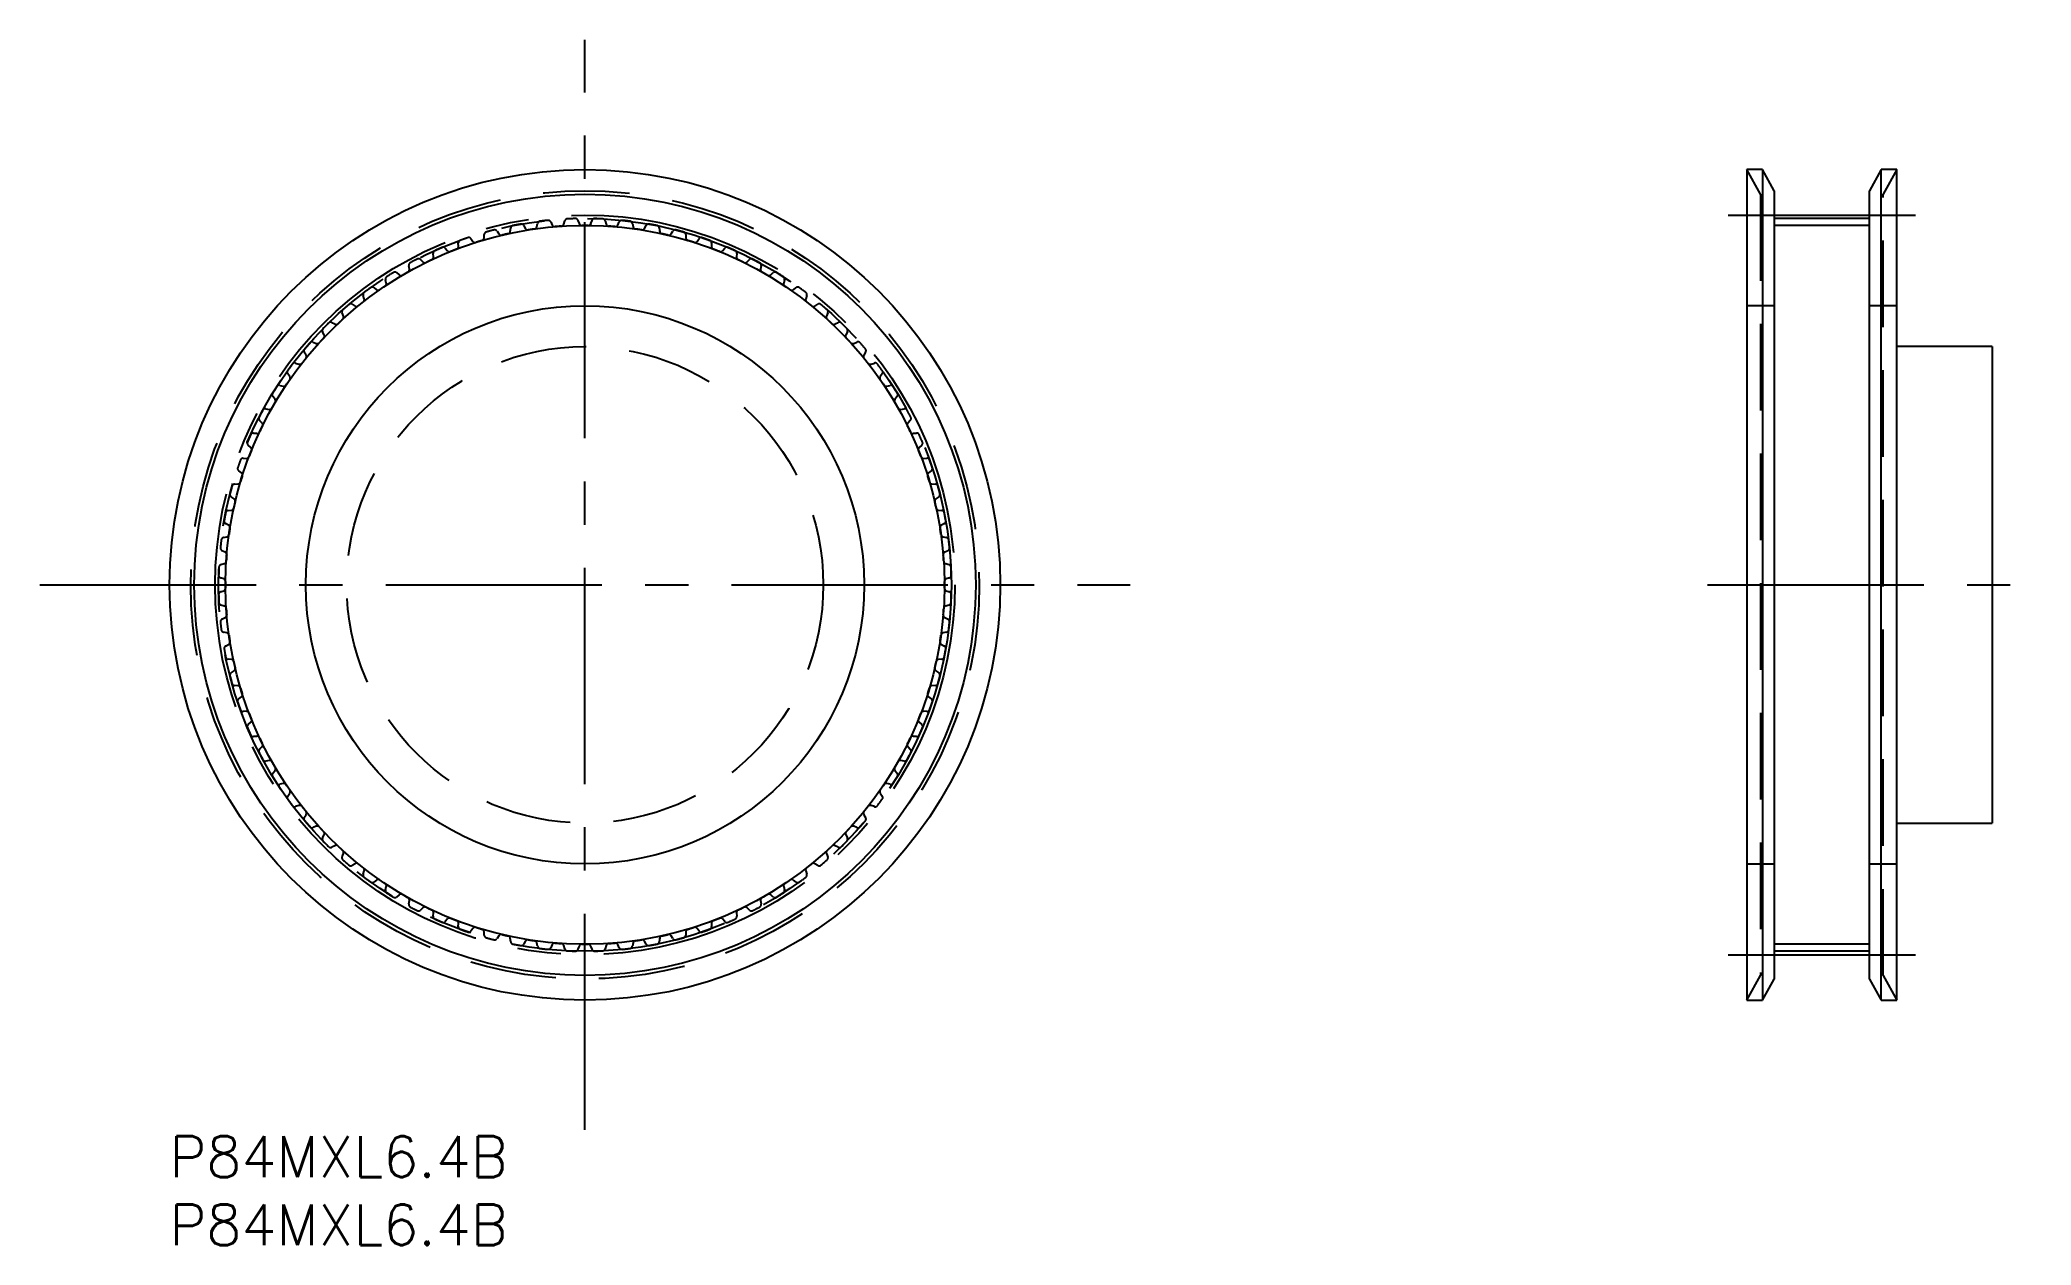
# Model space of a CAD drawing. Extents: x -10 to 137, y -8 to 81.
import ezdxf

# ---------------------------------------------------------------- set-up
doc = ezdxf.new("R2010")
doc.units = 0
doc.header["$LTSCALE"] = 0.5
for name, pattern in [('CENTER', [50.8, 31.75, -6.35, 6.35, -6.35]), ('DASHED', [19.05, 12.7, -6.35]), ('PHANTOM', [63.5, 31.75, -6.35, 6.35, -6.35, 6.35, -6.35])]:
    doc.linetypes.add(name, pattern=pattern)
for name, color, linetype in [('MSM_CENTER', 1, 'CENTER'), ('MSM_CONTINUOUS', 7, 'CONTINUOUS'), ('MSM_DASHED', 4, 'DASHED'), ('MSM_IMAGINARY', 6, 'PHANTOM'), ('MSM_NARROW', 5, 'CONTINUOUS'), ('MSM_PART_NUMBER', 7, 'CONTINUOUS')]:
    doc.layers.add(name, color=color, linetype=linetype)
doc.styles.get("Standard").update_dxf_attribs({"font": 'txt.shx', "height": 3, "bigfont": 'bigfont.shx'})

msp = doc.modelspace()

# ---------------------------------------------------------------- linework, layer by layer
at = {"layer": 'MSM_CENTER'}
for p, q in [((30.5, 0.47), (30.5, 80.53)), ((114.44, 67.66), (128.19, 67.66)), ((-9.53, 40.5), (70.53, 40.5)), ((112.94, 40.5), (136.7, 40.5)), ((114.44, 13.33), (128.19, 13.33))]:
    msp.add_line(p, q, dxfattribs=at)
msp.add_circle((30.5, 40.5), 27.16, dxfattribs=at)
at = {"layer": 'MSM_CONTINUOUS'}
for p, q in [((116.96, 71), (115.82, 71)), ((115.82, 71), (115.82, 10)), ((117.82, 69.45), (116.96, 71)), ((116.96, 71), (116.96, 10)), ((125.67, 71), (124.82, 69.45)), ((126.82, 71), (125.67, 71)), ((125.67, 10), (125.67, 71)), ((126.82, 10), (126.82, 71)), ((117.82, 69.45), (117.82, 11.55)), ((124.82, 11.55), (124.82, 69.45)), ((124.82, 67.41), (117.82, 67.41)), ((133.82, 58), (126.82, 58)), ((133.82, 58), (133.82, 23)), ((126.82, 23), (133.82, 23)), ((124.82, 13.59), (117.82, 13.59)), ((116.96, 10), (117.82, 11.55)), ((124.82, 11.55), (125.67, 10)), ((115.82, 10), (116.96, 10)), ((125.67, 10), (126.82, 10))]:
    msp.add_line(p, q, dxfattribs=at)
for radius in [30.5, 28.69, 20.5]:
    msp.add_circle((30.5, 40.5), radius, dxfattribs=at)
at = {"layer": 'MSM_DASHED'}
for p, q in [((116.82, 69.19), (115.82, 71)), ((126.82, 71), (125.82, 69.19)), ((116.82, 69.19), (116.82, 11.81)), ((125.82, 11.81), (125.82, 69.19)), ((29.98, 67.27), (30.07, 67.03)), ((30.93, 67.03), (31.02, 67.27)), ((22.12, 65.93), (22.27, 65.73)), ((23.09, 65.98), (23.1, 66.23)), ((24.04, 66.48), (24.18, 66.27)), ((25.01, 66.46), (25.05, 66.71)), ((26, 66.89), (26.12, 66.67)), ((26.97, 66.8), (27.02, 67.05)), ((27.99, 67.16), (28.09, 66.92)), ((28.94, 66.99), (29.01, 67.23)), ((31.99, 67.23), (32.06, 66.99)), ((32.91, 66.92), (33.01, 67.16)), ((33.98, 67.05), (34.03, 66.8)), ((34.88, 66.67), (35, 66.89)), ((35.95, 66.71), (35.99, 66.46)), ((36.82, 66.27), (36.96, 66.48)), ((37.9, 66.23), (37.91, 65.98)), ((38.73, 65.73), (38.88, 65.93)), ((18.42, 64.39), (18.6, 64.22)), ((19.37, 64.59), (19.35, 64.84)), ((20.24, 65.23), (20.41, 65.04)), ((21.21, 65.35), (21.2, 65.61)), ((39.8, 65.61), (39.79, 65.35)), ((40.59, 65.04), (40.76, 65.23)), ((41.65, 64.84), (41.63, 64.59)), ((42.4, 64.22), (42.58, 64.39)), ((15.91, 62.66), (15.85, 62.91)), ((16.67, 63.43), (16.86, 63.26)), ((17.61, 63.69), (17.56, 63.94)), ((43.44, 63.94), (43.39, 63.69)), ((44.14, 63.26), (44.33, 63.43)), ((45.15, 62.91), (45.09, 62.66)), ((14.29, 61.51), (14.21, 61.75)), ((14.99, 62.33), (15.2, 62.18)), ((45.8, 62.18), (46.01, 62.33)), ((46.79, 61.75), (46.71, 61.51)), ((12.77, 60.24), (12.67, 60.47)), ((13.41, 61.11), (13.62, 60.98)), ((47.38, 60.98), (47.59, 61.11)), ((48.33, 60.47), (48.23, 60.24)), ((117.82, 61), (115.82, 61)), ((126.82, 61), (124.82, 61)), ((11.34, 58.86), (11.23, 59.09)), ((11.91, 59.77), (12.14, 59.66)), ((48.86, 59.66), (49.09, 59.77)), ((49.77, 59.09), (49.66, 58.86)), ((10.02, 57.38), (9.89, 57.59)), ((10.53, 58.33), (10.76, 58.23)), ((50.24, 58.23), (50.47, 58.33)), ((51.11, 57.59), (50.98, 57.38)), ((8.82, 55.8), (8.67, 56.01)), ((9.25, 56.79), (9.49, 56.71)), ((51.51, 56.71), (51.75, 56.79)), ((52.33, 56.01), (52.18, 55.8)), ((7.74, 54.14), (7.57, 54.33)), ((8.09, 55.15), (8.34, 55.09)), ((52.66, 55.09), (52.91, 55.15)), ((53.43, 54.33), (53.26, 54.14)), ((7.06, 53.44), (7.31, 53.39)), ((53.69, 53.39), (53.94, 53.44)), ((6.16, 51.65), (6.41, 51.63)), ((6.78, 52.4), (6.61, 52.58)), ((54.39, 52.58), (54.22, 52.4)), ((54.59, 51.63), (54.84, 51.65)), ((5.39, 49.8), (5.65, 49.79)), ((5.96, 50.59), (5.77, 50.76)), ((55.23, 50.76), (55.04, 50.59)), ((55.35, 49.79), (55.61, 49.8)), ((5.27, 48.73), (5.07, 48.88)), ((55.93, 48.88), (55.73, 48.73)), ((4.73, 46.82), (4.52, 46.96)), ((4.77, 47.9), (5.02, 47.91)), ((55.98, 47.91), (56.23, 47.9)), ((56.48, 46.96), (56.27, 46.82)), ((4.29, 45.95), (4.54, 45.99)), ((56.46, 45.99), (56.71, 45.95)), ((3.95, 43.98), (4.2, 44.03)), ((4.33, 44.88), (4.11, 45)), ((56.89, 45), (56.67, 44.88)), ((56.8, 44.03), (57.05, 43.98)), ((4.08, 42.91), (3.84, 43.01)), ((57.16, 43.01), (56.92, 42.91)), ((3.97, 40.93), (3.73, 41.02)), ((3.77, 41.99), (4.01, 42.06)), ((56.99, 42.06), (57.23, 41.99)), ((57.27, 41.02), (57.03, 40.93)), ((3.73, 39.98), (3.97, 40.07)), ((57.03, 40.07), (57.27, 39.98)), ((4.01, 38.94), (3.77, 39.01)), ((3.84, 37.99), (4.08, 38.09)), ((56.92, 38.09), (57.16, 37.99)), ((57.23, 39.01), (56.99, 38.94)), ((4.2, 36.97), (3.95, 37.02)), ((57.05, 37.02), (56.8, 36.97)), ((4.11, 36), (4.33, 36.12)), ((56.67, 36.12), (56.89, 36)), ((4.54, 35.01), (4.29, 35.05)), ((4.52, 34.04), (4.73, 34.18)), ((56.27, 34.18), (56.48, 34.04)), ((56.71, 35.05), (56.46, 35.01)), ((5.02, 33.09), (4.77, 33.1)), ((5.07, 32.12), (5.27, 32.27)), ((55.73, 32.27), (55.93, 32.12)), ((56.23, 33.1), (55.98, 33.09)), ((5.65, 31.21), (5.39, 31.2)), ((55.61, 31.2), (55.35, 31.21)), ((5.77, 30.24), (5.96, 30.41)), ((6.41, 29.37), (6.16, 29.35)), ((54.84, 29.35), (54.59, 29.37)), ((55.04, 30.41), (55.23, 30.24)), ((6.61, 28.42), (6.78, 28.6)), ((54.22, 28.6), (54.39, 28.42)), ((7.31, 27.61), (7.06, 27.56)), ((7.57, 26.67), (7.74, 26.86)), ((53.26, 26.86), (53.43, 26.67)), ((53.94, 27.56), (53.69, 27.61)), ((8.34, 25.91), (8.09, 25.85)), ((8.67, 24.99), (8.82, 25.2)), ((52.18, 25.2), (52.33, 24.99)), ((52.91, 25.85), (52.66, 25.91)), ((9.49, 24.29), (9.25, 24.21)), ((9.89, 23.41), (10.02, 23.62)), ((50.98, 23.62), (51.11, 23.41)), ((51.75, 24.21), (51.51, 24.29)), ((10.76, 22.77), (10.53, 22.67)), ((11.23, 21.91), (11.34, 22.14)), ((49.66, 22.14), (49.77, 21.91)), ((50.47, 22.67), (50.24, 22.77)), ((12.14, 21.34), (11.91, 21.23)), ((12.67, 20.53), (12.77, 20.76)), ((48.23, 20.76), (48.33, 20.53)), ((49.09, 21.23), (48.86, 21.34)), ((13.62, 20.02), (13.41, 19.89)), ((14.21, 19.25), (14.29, 19.49)), ((46.71, 19.49), (46.79, 19.25)), ((47.59, 19.89), (47.38, 20.02)), ((115.82, 20), (117.82, 20)), ((124.82, 20), (126.82, 20)), ((15.2, 18.82), (14.99, 18.67)), ((15.85, 18.09), (15.91, 18.34)), ((16.86, 17.74), (16.67, 17.57)), ((44.33, 17.57), (44.14, 17.74)), ((45.09, 18.34), (45.15, 18.09)), ((46.01, 18.67), (45.8, 18.82)), ((17.56, 17.06), (17.61, 17.31)), ((18.6, 16.78), (18.42, 16.61)), ((19.35, 16.16), (19.37, 16.41)), ((41.63, 16.41), (41.65, 16.16)), ((42.58, 16.61), (42.4, 16.78)), ((43.39, 17.31), (43.44, 17.06)), ((20.41, 15.96), (20.24, 15.77)), ((21.2, 15.39), (21.21, 15.65)), ((22.27, 15.27), (22.12, 15.07)), ((23.1, 14.77), (23.09, 15.02)), ((24.18, 14.73), (24.04, 14.52)), ((36.96, 14.52), (36.82, 14.73)), ((37.91, 15.02), (37.9, 14.77)), ((38.88, 15.07), (38.73, 15.27)), ((39.79, 15.65), (39.8, 15.39)), ((40.76, 15.77), (40.59, 15.96)), ((25.05, 14.29), (25.01, 14.54)), ((26.12, 14.33), (26, 14.11)), ((27.02, 13.95), (26.97, 14.2)), ((28.09, 14.08), (27.99, 13.84)), ((29.01, 13.77), (28.94, 14.01)), ((30.07, 13.97), (29.98, 13.73)), ((31.02, 13.73), (30.93, 13.97)), ((32.06, 14.01), (31.99, 13.77)), ((33.01, 13.84), (32.91, 14.08)), ((34.03, 14.2), (33.98, 13.95)), ((35, 14.11), (34.88, 14.33)), ((35.99, 14.54), (35.95, 14.29)), ((115.82, 10), (116.82, 11.81)), ((125.82, 11.81), (126.82, 10))]:
    msp.add_line(p, q, dxfattribs=at)
for radius in [28.95, 17.5]:
    msp.add_circle((30.5, 40.5), radius, dxfattribs=at)
for centre, radius, start, end in [((30.5, 40.5), 26.91, 95.7945, 97.0626), ((27.8, 67.07), 0.2, 24.2857, 95.7945), ((29.21, 67.18), 0.2, 92.7769, 164.2857), ((30.5, 40.5), 26.91, 91.5088, 92.7769), ((29.8, 67.2), 0.2, 20, 91.5088), ((31.2, 67.2), 0.2, 88.4912, 160), ((30.5, 40.5), 26.91, 87.2231, 88.4912), ((31.79, 67.18), 0.2, 15.7143, 87.2231), ((33.2, 67.07), 0.2, 84.2055, 155.7143), ((30.5, 40.5), 26.91, 82.9374, 84.2055), ((30.5, 40.5), 26.91, 108.6517, 109.9198), ((21.96, 65.81), 0.2, 37.1429, 108.6518), ((22.89, 65.99), 0.2, 286.6247, 357.1429), ((23.3, 66.22), 0.2, 105.634, 177.1429), ((30.5, 40.5), 26.91, 104.366, 105.634), ((23.87, 66.37), 0.2, 32.8571, 104.366), ((24.35, 66.38), 0.2, 212.8571, 283.3754), ((30.5, 40.5), 26.4, 102.339, 103.3753), ((24.82, 66.49), 0.2, 282.339, 352.8571), ((25.24, 66.69), 0.2, 101.3483, 172.8571), ((30.5, 40.5), 26.91, 100.0802, 101.3483), ((25.83, 66.8), 0.2, 28.5714, 100.0802), ((26.3, 66.77), 0.2, 208.5714, 279.0896), ((30.5, 40.5), 26.4, 98.0533, 99.0896), ((26.77, 66.84), 0.2, 278.0533, 348.5714), ((27.22, 67.01), 0.2, 97.0626, 168.5714), ((28.27, 67.01), 0.2, 204.2857, 274.8039), ((30.5, 40.5), 26.4, 93.7676, 94.8039), ((28.75, 67.04), 0.2, 273.7676, 344.2857), ((30.26, 67.1), 0.2, 200, 270.5182), ((30.5, 40.5), 26.4, 89.4818, 90.5182), ((30.74, 67.1), 0.2, 269.4818, 340), ((32.25, 67.04), 0.2, 195.7143, 266.2325), ((30.5, 40.5), 26.4, 85.1961, 86.2324), ((32.73, 67.01), 0.2, 265.1961, 335.7143), ((33.78, 67.01), 0.2, 11.4286, 82.9374), ((34.23, 66.84), 0.2, 191.4286, 261.9467), ((30.5, 40.5), 26.4, 80.9104, 81.9467), ((34.7, 66.77), 0.2, 260.9104, 331.4286), ((35.17, 66.8), 0.2, 79.9198, 151.4286), ((30.5, 40.5), 26.91, 78.6517, 79.9198), ((35.76, 66.69), 0.2, 7.1429, 78.6517), ((36.18, 66.49), 0.2, 187.1429, 257.661), ((30.5, 40.5), 26.4, 76.6247, 77.661), ((36.65, 66.38), 0.2, 256.6247, 327.1429), ((37.13, 66.37), 0.2, 75.634, 147.1429), ((30.5, 40.5), 26.91, 74.366, 75.634), ((37.7, 66.22), 0.2, 2.8571, 74.366), ((38.11, 65.99), 0.2, 182.8571, 253.3753), ((39.04, 65.81), 0.2, 71.3483, 142.8571), ((30.5, 40.5), 26.91, 70.0802, 71.3483), ((30.5, 40.5), 26.91, 117.2231, 118.4912), ((18.28, 64.25), 0.2, 45.7143, 117.2232), ((30.5, 40.5), 26.4, 115.1961, 116.2324), ((19.18, 64.57), 0.2, 295.1961, 5.7143), ((19.55, 64.86), 0.2, 114.2055, 185.7143), ((30.5, 40.5), 26.91, 112.9374, 114.2055), ((20.09, 65.1), 0.2, 41.4286, 112.9375), ((20.56, 65.17), 0.2, 221.4286, 291.9468), ((30.5, 40.5), 26.4, 110.9104, 111.9467), ((21.01, 65.35), 0.2, 290.9104, 1.4286), ((21.4, 65.61), 0.2, 109.9198, 181.4286), ((22.43, 65.85), 0.2, 217.1429, 287.6611), ((30.5, 40.5), 26.4, 106.6247, 107.661), ((30.5, 40.5), 26.4, 72.339, 73.3753), ((38.57, 65.85), 0.2, 252.339, 322.8571), ((39.6, 65.61), 0.2, 358.5714, 70.0802), ((39.99, 65.35), 0.2, 178.5714, 249.0896), ((30.5, 40.5), 26.4, 68.0533, 69.0896), ((40.44, 65.17), 0.2, 248.0533, 318.5714), ((40.91, 65.1), 0.2, 67.0626, 138.5714), ((30.5, 40.5), 26.91, 65.7945, 67.0626), ((41.45, 64.86), 0.2, 354.2857, 65.7944), ((41.82, 64.57), 0.2, 174.2857, 244.8039), ((30.5, 40.5), 26.4, 63.7676, 64.8039), ((42.72, 64.25), 0.2, 62.7769, 134.2857), ((30.5, 40.5), 26.91, 61.5088, 62.7769), ((16.04, 62.96), 0.2, 122.7769, 194.2857), ((30.5, 40.5), 26.91, 121.5088, 122.7769), ((16.54, 63.27), 0.2, 50, 121.5089), ((16.99, 63.42), 0.2, 230, 300.5182), ((30.5, 40.5), 26.4, 119.4818, 120.5182), ((17.41, 63.66), 0.2, 299.4818, 10), ((17.76, 63.98), 0.2, 118.4912, 190), ((18.74, 64.36), 0.2, 225.7143, 296.2325), ((42.26, 64.36), 0.2, 243.7676, 314.2857), ((43.24, 63.98), 0.2, 350, 61.5087), ((43.59, 63.66), 0.2, 170, 240.5182), ((30.5, 40.5), 26.4, 59.4818, 60.5182), ((44.01, 63.42), 0.2, 239.482, 310), ((44.46, 63.27), 0.2, 58.4912, 130), ((30.5, 40.5), 26.91, 57.2231, 58.4912), ((44.96, 62.96), 0.2, 345.7143, 57.223), ((14.4, 61.81), 0.2, 127.0626, 198.5714), ((14.1, 61.45), 0.2, 308.0533, 18.5714), ((30.5, 40.5), 26.91, 125.7945, 127.0626), ((14.88, 62.17), 0.2, 54.2857, 125.7947), ((15.32, 62.34), 0.2, 234.2857, 304.8039), ((30.5, 40.5), 26.4, 123.7676, 124.8039), ((15.72, 62.61), 0.2, 303.7676, 14.2857), ((45.28, 62.61), 0.2, 165.7143, 236.2325), ((30.5, 40.5), 26.4, 55.1961, 56.2324), ((45.68, 62.34), 0.2, 235.1963, 305.7143), ((46.12, 62.17), 0.2, 54.2055, 125.7143), ((30.5, 40.5), 26.91, 52.9374, 54.2055), ((46.9, 61.45), 0.2, 161.4286, 231.9468), ((46.6, 61.81), 0.2, 341.4286, 52.9372), ((30.5, 40.5), 26.4, 132.339, 133.3753), ((12.85, 60.55), 0.2, 131.3483, 202.8571), ((30.5, 40.5), 26.91, 130.0802, 131.3483), ((12.58, 60.16), 0.2, 312.339, 22.8571), ((13.3, 60.94), 0.2, 58.5714, 130.0804), ((13.73, 61.15), 0.2, 238.5714, 309.0896), ((30.5, 40.5), 26.4, 128.0533, 129.0896), ((30.5, 40.5), 26.4, 50.9104, 51.9467), ((47.27, 61.15), 0.2, 230.9105, 301.4286), ((47.7, 60.94), 0.2, 49.9198, 121.4286), ((30.5, 40.5), 26.91, 48.6517, 49.9198), ((48.42, 60.16), 0.2, 157.1429, 227.661), ((48.15, 60.55), 0.2, 337.1429, 48.6517), ((30.5, 40.5), 26.4, 46.6247, 47.661), ((30.5, 40.5), 26.4, 136.6247, 137.661), ((11.41, 59.18), 0.2, 135.634, 207.1429), ((30.5, 40.5), 26.91, 134.366, 135.634), ((11.17, 58.77), 0.2, 316.6247, 27.1429), ((11.82, 59.59), 0.2, 62.8571, 134.3661), ((12.23, 59.83), 0.2, 242.8571, 313.3754), ((48.77, 59.83), 0.2, 226.6248, 297.1429), ((49.18, 59.59), 0.2, 45.6341, 117.1429), ((30.5, 40.5), 26.91, 44.366, 45.634), ((49.83, 58.77), 0.2, 152.8571, 223.3753), ((30.5, 40.5), 26.4, 42.339, 43.3753), ((49.59, 59.18), 0.2, 332.8571, 44.366), ((30.5, 40.5), 26.4, 140.9104, 141.9467), ((10.06, 57.7), 0.2, 139.9198, 211.4286), ((30.5, 40.5), 26.91, 138.6517, 139.9198), ((9.85, 57.27), 0.2, 320.9104, 31.4286), ((10.45, 58.15), 0.2, 67.1429, 138.6518), ((10.84, 58.42), 0.2, 247.1429, 317.6611), ((50.16, 58.42), 0.2, 222.3391, 292.8571), ((50.55, 58.15), 0.2, 41.3483, 112.8571), ((30.5, 40.5), 26.91, 40.0802, 41.3483), ((51.15, 57.27), 0.2, 148.5714, 219.0896), ((30.5, 40.5), 26.4, 38.0533, 39.0896), ((50.94, 57.7), 0.2, 328.5714, 40.0802), ((30.5, 40.5), 26.4, 145.1961, 146.2324), ((8.83, 56.12), 0.2, 144.2055, 215.7143), ((30.5, 40.5), 26.91, 142.9374, 144.2055), ((8.66, 55.68), 0.2, 325.1961, 35.7143), ((9.19, 56.6), 0.2, 71.4286, 142.9375), ((9.55, 56.9), 0.2, 251.4286, 321.9468), ((51.45, 56.9), 0.2, 218.0534, 288.5714), ((51.81, 56.6), 0.2, 37.0626, 108.5714), ((30.5, 40.5), 26.91, 35.7945, 37.0626), ((52.34, 55.68), 0.2, 144.2857, 214.8039), ((30.5, 40.5), 26.4, 33.7675, 34.8039), ((52.17, 56.12), 0.2, 324.2857, 35.7945), ((7.73, 54.46), 0.2, 148.4912, 220), ((30.5, 40.5), 26.91, 147.2231, 148.4912), ((7.58, 54.01), 0.2, 329.4818, 40), ((8.04, 54.96), 0.2, 75.7143, 147.2232), ((8.39, 55.28), 0.2, 255.7143, 326.2325), ((52.61, 55.28), 0.2, 213.7677, 284.2857), ((52.96, 54.96), 0.2, 32.7769, 104.2857), ((30.5, 40.5), 26.91, 31.5088, 32.7769), ((53.42, 54.01), 0.2, 140, 210.5182), ((53.27, 54.46), 0.2, 320, 31.5089), ((6.75, 52.72), 0.2, 152.7769, 224.2857), ((30.5, 40.5), 26.91, 151.5088, 152.7769), ((7.02, 53.24), 0.2, 80, 151.5088), ((7.34, 53.59), 0.2, 260, 330.5182), ((30.5, 40.5), 26.4, 149.4818, 150.5182), ((30.5, 40.5), 26.4, 29.4818, 30.5182), ((53.66, 53.59), 0.2, 209.482, 280), ((53.98, 53.24), 0.2, 28.4912, 100), ((30.5, 40.5), 26.91, 27.2231, 28.4912), ((54.25, 52.72), 0.2, 315.7143, 27.2232), ((30.5, 40.5), 26.91, 155.7945, 157.0626), ((6.14, 51.45), 0.2, 84.2857, 155.7945), ((6.43, 51.82), 0.2, 264.2857, 334.8039), ((30.5, 40.5), 26.4, 153.7676, 154.8039), ((6.64, 52.26), 0.2, 333.7676, 44.2857), ((54.36, 52.26), 0.2, 135.7143, 206.2325), ((30.5, 40.5), 26.4, 25.1961, 26.2324), ((54.57, 51.82), 0.2, 205.1961, 275.7143), ((54.86, 51.45), 0.2, 24.2055, 95.7143), ((30.5, 40.5), 26.91, 22.9374, 24.2055), ((5.39, 49.6), 0.2, 88.5714, 160.0802), ((5.65, 49.99), 0.2, 268.5714, 339.0896), ((5.9, 50.91), 0.2, 157.0626, 228.5714), ((30.5, 40.5), 26.4, 158.0533, 159.0896), ((5.83, 50.44), 0.2, 338.0533, 48.5714), ((55.17, 50.44), 0.2, 131.4286, 201.9467), ((30.5, 40.5), 26.4, 20.9104, 21.9467), ((55.35, 49.99), 0.2, 200.9104, 271.4286), ((55.1, 50.91), 0.2, 311.4286, 22.9374), ((55.61, 49.6), 0.2, 19.9198, 91.4286), ((5.19, 49.04), 0.2, 161.3483, 232.8571), ((30.5, 40.5), 26.91, 160.0802, 161.3483), ((30.5, 40.5), 26.4, 162.339, 163.3753), ((5.15, 48.57), 0.2, 342.339, 52.8571), ((55.85, 48.57), 0.2, 127.1429, 197.661), ((30.5, 40.5), 26.4, 16.6247, 17.661), ((30.5, 40.5), 26.91, 18.6517, 19.9198), ((55.81, 49.04), 0.2, 307.1429, 18.6517), ((30.5, 40.5), 26.91, 164.366, 165.634), ((4.63, 47.13), 0.2, 165.634, 237.1429), ((4.78, 47.7), 0.2, 92.8571, 164.366), ((4.62, 46.65), 0.2, 346.6247, 57.1429), ((5.01, 48.11), 0.2, 272.8571, 343.3753), ((55.99, 48.11), 0.2, 196.6247, 267.1429), ((56.38, 46.65), 0.2, 122.8571, 193.3753), ((56.22, 47.7), 0.2, 15.634, 87.1429), ((30.5, 40.5), 26.91, 14.366, 15.634), ((56.37, 47.13), 0.2, 302.8571, 14.366), ((30.5, 40.5), 26.91, 168.6517, 169.9198), ((4.31, 45.76), 0.2, 97.1429, 168.6517), ((4.51, 46.18), 0.2, 277.1429, 347.6611), ((30.5, 40.5), 26.4, 166.6247, 167.661), ((30.5, 40.5), 26.4, 12.339, 13.3753), ((56.49, 46.18), 0.2, 192.3391, 262.8571), ((56.69, 45.76), 0.2, 11.3483, 82.8571), ((30.5, 40.5), 26.91, 10.0802, 11.3483), ((3.99, 43.78), 0.2, 101.4286, 172.9374), ((4.2, 45.17), 0.2, 169.9198, 241.4286), ((4.16, 44.23), 0.2, 281.4286, 351.9468), ((4.23, 44.7), 0.2, 350.9104, 61.4286), ((30.5, 40.5), 26.4, 170.9104, 171.9467), ((56.77, 44.7), 0.2, 118.5714, 189.0896), ((30.5, 40.5), 26.4, 8.0533, 9.0896), ((56.84, 44.23), 0.2, 188.0533, 258.5714), ((56.8, 45.17), 0.2, 298.5714, 10.0802), ((57.01, 43.78), 0.2, 7.0626, 78.5714), ((30.5, 40.5), 26.91, 172.9374, 174.2055), ((3.93, 43.2), 0.2, 174.2055, 245.7143), ((3.99, 42.73), 0.2, 355.1961, 65.7143), ((30.5, 40.5), 26.4, 175.1961, 176.2324), ((57.01, 42.73), 0.2, 114.2857, 184.8039), ((30.5, 40.5), 26.4, 3.7676, 4.8039), ((57.07, 43.2), 0.2, 294.2857, 5.7945), ((30.5, 40.5), 26.91, 5.7945, 7.0626), ((30.5, 40.5), 26.91, 177.2231, 178.4912), ((3.8, 41.2), 0.2, 178.4912, 250), ((3.82, 41.79), 0.2, 105.7143, 177.2231), ((3.96, 42.25), 0.2, 285.7143, 356.2325), ((57.04, 42.25), 0.2, 183.7676, 254.2857), ((57.18, 41.79), 0.2, 2.7769, 74.2857), ((57.2, 41.2), 0.2, 290, 1.5088), ((30.5, 40.5), 26.91, 1.5088, 2.7769), ((3.8, 39.8), 0.2, 110, 181.5088), ((30.5, 40.5), 26.91, 181.5088, 182.7769), ((3.9, 40.74), 0.2, 359.4818, 70), ((3.9, 40.26), 0.2, 290, 0.5182), ((30.5, 40.5), 26.4, 179.4818, 180.5182), ((57.1, 40.74), 0.2, 110, 180.5182), ((30.5, 40.5), 26.4, 359.4818, 0.5182), ((57.1, 40.26), 0.2, 179.4818, 250), ((57.2, 39.8), 0.2, 358.4912, 70), ((30.5, 40.5), 26.91, 357.2231, 358.4912), ((3.82, 39.21), 0.2, 182.7769, 254.2857), ((3.96, 38.75), 0.2, 3.7676, 74.2857), ((3.99, 38.27), 0.2, 294.2857, 4.8039), ((30.5, 40.5), 26.4, 183.7676, 184.8039), ((30.5, 40.5), 26.4, 355.1961, 356.2324), ((57.01, 38.27), 0.2, 175.1961, 245.7143), ((57.04, 38.75), 0.2, 105.7143, 176.2325), ((57.18, 39.21), 0.2, 285.7143, 357.2231), ((3.93, 37.8), 0.2, 114.2857, 185.7945), ((30.5, 40.5), 26.91, 185.7945, 187.0626), ((3.99, 37.22), 0.2, 187.0626, 258.5714), ((4.16, 36.77), 0.2, 8.0533, 78.5714), ((30.5, 40.5), 26.4, 188.0533, 189.0896), ((30.5, 40.5), 26.4, 350.9104, 351.9467), ((56.84, 36.77), 0.2, 101.4286, 171.9468), ((57.01, 37.22), 0.2, 281.4286, 352.9374), ((57.07, 37.8), 0.2, 354.2055, 65.7143), ((30.5, 40.5), 26.91, 352.9374, 354.2055), ((4.2, 35.83), 0.2, 118.5714, 190.0802), ((30.5, 40.5), 26.91, 190.0802, 191.3483), ((4.31, 35.24), 0.2, 191.3483, 262.8571), ((4.23, 36.3), 0.2, 298.5714, 9.0896), ((56.77, 36.3), 0.2, 170.9104, 241.4286), ((56.69, 35.24), 0.2, 277.1429, 348.6517), ((30.5, 40.5), 26.91, 348.6517, 349.9198), ((56.8, 35.83), 0.2, 349.9198, 61.4286), ((4.63, 33.87), 0.2, 122.8571, 194.366), ((30.5, 40.5), 26.91, 194.366, 195.634), ((4.51, 34.82), 0.2, 12.339, 82.8571), ((30.5, 40.5), 26.4, 192.339, 193.3753), ((4.62, 34.35), 0.2, 302.8571, 13.3753), ((30.5, 40.5), 26.4, 346.6247, 347.661), ((56.38, 34.35), 0.2, 166.6247, 237.1429), ((56.49, 34.82), 0.2, 97.1429, 167.661), ((30.5, 40.5), 26.91, 344.366, 345.634), ((56.37, 33.87), 0.2, 345.634, 57.1429), ((4.78, 33.3), 0.2, 195.634, 267.1429), ((5.01, 32.89), 0.2, 16.6247, 87.1429), ((30.5, 40.5), 26.4, 196.6247, 197.661), ((5.15, 32.43), 0.2, 307.1429, 17.6611), ((55.85, 32.43), 0.2, 162.339, 232.8571), ((30.5, 40.5), 26.4, 342.339, 343.3753), ((55.99, 32.89), 0.2, 92.8571, 163.3753), ((56.22, 33.3), 0.2, 272.8571, 344.366), ((5.19, 31.96), 0.2, 127.1429, 198.6517), ((30.5, 40.5), 26.91, 198.6517, 199.9198), ((5.39, 31.4), 0.2, 199.9198, 271.4286), ((5.65, 31.01), 0.2, 20.9104, 91.4286), ((30.5, 40.5), 26.4, 200.9104, 201.9467), ((30.5, 40.5), 26.4, 338.0533, 339.0896), ((55.35, 31.01), 0.2, 88.5714, 159.0896), ((55.61, 31.4), 0.2, 268.5714, 340.0802), ((30.5, 40.5), 26.91, 340.0802, 341.3483), ((55.81, 31.96), 0.2, 341.3483, 52.8571), ((5.9, 30.09), 0.2, 131.4286, 202.9374), ((30.5, 40.5), 26.91, 202.9374, 204.2055), ((5.83, 30.56), 0.2, 311.4286, 21.9468), ((6.14, 29.55), 0.2, 204.2055, 275.7143), ((6.43, 29.18), 0.2, 25.1961, 95.7143), ((30.5, 40.5), 26.4, 205.1961, 206.2324), ((30.5, 40.5), 26.4, 333.7676, 334.8039), ((54.57, 29.18), 0.2, 84.2857, 154.8039), ((54.86, 29.55), 0.2, 264.2857, 335.7945), ((55.17, 30.56), 0.2, 158.0533, 228.5714), ((30.5, 40.5), 26.91, 335.7945, 337.0626), ((55.1, 30.09), 0.2, 337.0626, 48.5714), ((6.75, 28.28), 0.2, 135.7143, 207.2231), ((30.5, 40.5), 26.91, 207.2231, 208.4912), ((6.64, 28.74), 0.2, 315.7143, 26.2325), ((30.5, 40.5), 26.91, 331.5088, 332.7769), ((54.36, 28.74), 0.2, 153.7676, 224.2857), ((54.25, 28.28), 0.2, 332.7769, 44.2857), ((7.02, 27.76), 0.2, 208.4912, 280), ((7.34, 27.41), 0.2, 29.4818, 100), ((30.5, 40.5), 26.4, 209.4818, 210.5182), ((7.73, 26.54), 0.2, 140, 211.5088), ((30.5, 40.5), 26.91, 211.5088, 212.7769), ((7.58, 26.99), 0.2, 320, 30.5182), ((30.5, 40.5), 26.91, 327.2231, 328.4912), ((53.42, 26.99), 0.2, 149.4818, 220), ((30.5, 40.5), 26.4, 329.4818, 330.5182), ((53.27, 26.54), 0.2, 328.4912, 40), ((53.66, 27.41), 0.2, 80, 150.5182), ((53.98, 27.76), 0.2, 260, 331.5088), ((8.04, 26.04), 0.2, 212.7769, 284.2857), ((8.39, 25.72), 0.2, 33.7676, 104.2857), ((30.5, 40.5), 26.4, 213.7676, 214.8039), ((8.83, 24.88), 0.2, 144.2857, 215.7945), ((8.66, 25.32), 0.2, 324.2857, 34.8039), ((52.34, 25.32), 0.2, 145.1961, 215.7143), ((30.5, 40.5), 26.4, 325.1961, 326.2324), ((52.17, 24.88), 0.2, 324.2055, 35.7143), ((52.61, 25.72), 0.2, 75.7143, 146.2325), ((52.96, 26.04), 0.2, 255.7143, 327.2231), ((30.5, 40.5), 26.91, 215.7945, 217.0626), ((9.19, 24.4), 0.2, 217.0626, 288.5714), ((9.55, 24.1), 0.2, 38.0533, 108.5714), ((30.5, 40.5), 26.4, 218.0533, 219.0896), ((10.06, 23.3), 0.2, 148.5714, 220.0802), ((9.85, 23.73), 0.2, 328.5714, 39.0896), ((51.15, 23.73), 0.2, 140.9104, 211.4286), ((30.5, 40.5), 26.4, 320.9104, 321.9467), ((50.94, 23.3), 0.2, 319.9198, 31.4286), ((51.45, 24.1), 0.2, 71.4286, 141.9468), ((51.81, 24.4), 0.2, 251.4286, 322.9375), ((30.5, 40.5), 26.91, 322.9374, 324.2055), ((30.5, 40.5), 26.91, 220.0802, 221.3483), ((10.45, 22.85), 0.2, 221.3483, 292.8571), ((10.84, 22.58), 0.2, 42.339, 112.8571), ((30.5, 40.5), 26.4, 222.339, 223.3753), ((11.17, 22.23), 0.2, 332.8571, 43.3753), ((49.83, 22.23), 0.2, 136.6247, 207.1429), ((30.5, 40.5), 26.4, 316.6247, 317.661), ((50.16, 22.58), 0.2, 67.1429, 137.661), ((50.55, 22.85), 0.2, 247.1429, 318.6518), ((30.5, 40.5), 26.91, 318.6517, 319.9198), ((11.41, 21.82), 0.2, 152.8571, 224.366), ((30.5, 40.5), 26.91, 224.366, 225.634), ((11.82, 21.41), 0.2, 225.634, 297.1429), ((12.23, 21.17), 0.2, 46.6247, 117.1429), ((30.5, 40.5), 26.4, 226.6247, 227.661), ((12.85, 20.45), 0.2, 157.1429, 228.6517), ((12.58, 20.84), 0.2, 337.1429, 47.6611), ((48.42, 20.84), 0.2, 132.339, 202.8571), ((30.5, 40.5), 26.4, 312.339, 313.3753), ((48.15, 20.45), 0.2, 311.3483, 22.8571), ((48.77, 21.17), 0.2, 62.8571, 133.3753), ((49.18, 21.41), 0.2, 242.8571, 314.3661), ((30.5, 40.5), 26.91, 314.366, 315.634), ((49.59, 21.82), 0.2, 315.634, 27.1429), ((30.5, 40.5), 26.91, 228.6517, 229.9198), ((13.3, 20.06), 0.2, 229.9198, 301.4286), ((13.73, 19.85), 0.2, 50.9105, 121.4286), ((30.5, 40.5), 26.4, 230.9104, 231.9467), ((14.4, 19.19), 0.2, 161.4286, 232.9374), ((14.1, 19.55), 0.2, 341.4286, 51.9468), ((30.5, 40.5), 26.91, 232.9374, 234.2055), ((30.5, 40.5), 26.91, 305.7945, 307.0626), ((46.9, 19.55), 0.2, 128.0533, 198.5714), ((46.6, 19.19), 0.2, 307.0626, 18.5714), ((30.5, 40.5), 26.4, 308.0533, 309.0896), ((47.27, 19.85), 0.2, 58.5714, 129.0896), ((47.7, 20.06), 0.2, 238.5714, 310.0802), ((30.5, 40.5), 26.91, 310.0802, 311.3483), ((14.88, 18.83), 0.2, 234.2055, 305.7143), ((15.32, 18.66), 0.2, 55.1963, 125.7143), ((30.5, 40.5), 26.4, 235.1961, 236.2324), ((15.72, 18.39), 0.2, 345.7143, 56.2325), ((16.04, 18.04), 0.2, 165.7143, 237.2231), ((30.5, 40.5), 26.91, 237.2231, 238.4912), ((16.54, 17.73), 0.2, 238.4912, 310), ((16.99, 17.58), 0.2, 59.482, 130), ((30.5, 40.5), 26.4, 239.4818, 240.5182), ((30.5, 40.5), 26.4, 299.4818, 300.5182), ((44.01, 17.58), 0.2, 50, 120.5182), ((44.46, 17.73), 0.2, 230, 301.5089), ((30.5, 40.5), 26.91, 301.5088, 302.7769), ((44.96, 18.04), 0.2, 302.7769, 14.2857), ((45.28, 18.39), 0.2, 123.7676, 194.2857), ((30.5, 40.5), 26.4, 303.7676, 304.8039), ((45.68, 18.66), 0.2, 54.2857, 124.8039), ((46.12, 18.83), 0.2, 234.2857, 305.7947), ((17.41, 17.34), 0.2, 350, 60.5182), ((17.76, 17.02), 0.2, 170, 241.5088), ((30.5, 40.5), 26.91, 241.5088, 242.7769), ((18.28, 16.75), 0.2, 242.7769, 314.2857), ((18.74, 16.64), 0.2, 63.7677, 134.2857), ((30.5, 40.5), 26.4, 243.7675, 244.8039), ((19.18, 16.43), 0.2, 354.2857, 64.8039), ((19.55, 16.14), 0.2, 174.2857, 245.7945), ((41.45, 16.14), 0.2, 294.2055, 5.7143), ((41.82, 16.43), 0.2, 115.1961, 185.7143), ((30.5, 40.5), 26.4, 295.1961, 296.2324), ((42.26, 16.64), 0.2, 45.7143, 116.2325), ((42.72, 16.75), 0.2, 225.7143, 297.223), ((30.5, 40.5), 26.91, 297.2231, 298.4912), ((43.24, 17.02), 0.2, 298.4912, 10), ((43.59, 17.34), 0.2, 119.4818, 190), ((30.5, 40.5), 26.91, 245.7945, 247.0626), ((20.09, 15.9), 0.2, 247.0626, 318.5714), ((20.56, 15.83), 0.2, 68.0533, 138.5714), ((30.5, 40.5), 26.4, 248.0533, 249.0896), ((21.01, 15.65), 0.2, 358.5714, 69.0896), ((21.4, 15.39), 0.2, 178.5714, 250.0802), ((30.5, 40.5), 26.91, 250.0802, 251.3483), ((21.96, 15.19), 0.2, 251.3483, 322.8571), ((22.43, 15.15), 0.2, 72.3391, 142.8571), ((30.5, 40.5), 26.4, 252.339, 253.3753), ((22.89, 15.01), 0.2, 2.8571, 73.3753), ((23.3, 14.78), 0.2, 182.8571, 254.366), ((24.35, 14.62), 0.2, 76.6248, 147.1429), ((30.5, 40.5), 26.4, 256.6247, 257.661), ((24.82, 14.51), 0.2, 7.1429, 77.6611), ((36.18, 14.51), 0.2, 102.339, 172.8571), ((30.5, 40.5), 26.4, 282.339, 283.3753), ((36.65, 14.62), 0.2, 32.8571, 103.3753), ((37.7, 14.78), 0.2, 285.634, 357.1429), ((38.11, 15.01), 0.2, 106.6247, 177.1429), ((30.5, 40.5), 26.4, 286.6247, 287.661), ((38.57, 15.15), 0.2, 37.1429, 107.6611), ((39.04, 15.19), 0.2, 217.1429, 288.6518), ((30.5, 40.5), 26.91, 288.6517, 289.9198), ((39.6, 15.39), 0.2, 289.9198, 1.4286), ((39.99, 15.65), 0.2, 110.9105, 181.4286), ((30.5, 40.5), 26.4, 290.9104, 291.9467), ((40.44, 15.83), 0.2, 41.4286, 111.9468), ((40.91, 15.9), 0.2, 221.4286, 292.9374), ((30.5, 40.5), 26.91, 292.9374, 294.2055), ((30.5, 40.5), 26.91, 254.366, 255.634), ((23.87, 14.63), 0.2, 255.634, 327.1429), ((25.24, 14.31), 0.2, 187.1429, 258.6517), ((30.5, 40.5), 26.91, 258.6517, 259.9198), ((25.83, 14.2), 0.2, 259.9198, 331.4286), ((26.3, 14.23), 0.2, 80.9104, 151.4286), ((30.5, 40.5), 26.4, 260.9104, 261.9467), ((26.77, 14.16), 0.2, 11.4286, 81.9468), ((27.22, 13.99), 0.2, 191.4286, 262.9374), ((30.5, 40.5), 26.91, 262.9374, 264.2055), ((27.8, 13.93), 0.2, 264.2055, 335.7143), ((28.27, 13.99), 0.2, 85.1963, 155.7143), ((30.5, 40.5), 26.4, 265.1961, 266.2324), ((28.75, 13.96), 0.2, 15.7143, 86.2325), ((29.21, 13.82), 0.2, 195.7143, 267.2231), ((30.5, 40.5), 26.91, 267.2231, 268.4912), ((29.8, 13.8), 0.2, 268.4912, 340), ((30.26, 13.9), 0.2, 89.4818, 160), ((30.5, 40.5), 26.4, 269.4818, 270.5182), ((30.74, 13.9), 0.2, 20, 90.5182), ((31.2, 13.8), 0.2, 200, 271.5088), ((30.5, 40.5), 26.91, 271.5088, 272.7769), ((31.79, 13.82), 0.2, 272.7769, 344.2857), ((32.25, 13.96), 0.2, 93.7677, 164.2857), ((30.5, 40.5), 26.4, 273.7675, 274.8039), ((32.73, 13.99), 0.2, 24.2857, 94.8039), ((33.2, 13.93), 0.2, 204.2857, 275.7945), ((30.5, 40.5), 26.91, 275.7945, 277.0626), ((33.78, 13.99), 0.2, 277.0626, 348.5714), ((34.23, 14.16), 0.2, 98.0534, 168.5714), ((30.5, 40.5), 26.4, 278.0533, 279.0896), ((34.7, 14.23), 0.2, 28.5714, 99.0896), ((35.17, 14.2), 0.2, 208.5714, 280.0802), ((30.5, 40.5), 26.91, 280.0802, 281.3483), ((35.76, 14.31), 0.2, 281.3483, 352.8571), ((37.13, 14.63), 0.2, 212.8571, 284.366), ((30.5, 40.5), 26.91, 284.366, 285.634)]:
    msp.add_arc(centre, radius, start, end, dxfattribs=at)
at = {"layer": 'MSM_IMAGINARY'}
msp.add_circle((30.5, 40.5), 26.91, dxfattribs=at)
at = {"layer": 'MSM_NARROW'}
for p, q in [((30.07, 67.03), (30.12, 66.9)), ((30.93, 67.03), (30.88, 66.9)), ((124.82, 66.9), (117.82, 66.9)), ((124.82, 14.1), (117.82, 14.1))]:
    msp.add_line(p, q, dxfattribs=at)
msp.add_circle((30.5, 40.5), 26.4, dxfattribs=at)

# ---------------------------------------------------------------- texts
at = {"layer": 'MSM_PART_NUMBER'}
for p in [(0, -3), (0, -8)]:
    msp.add_text('P84MXL6.4B', height=3, dxfattribs=at).set_placement(p)

doc.saveas('drawing.dxf')
